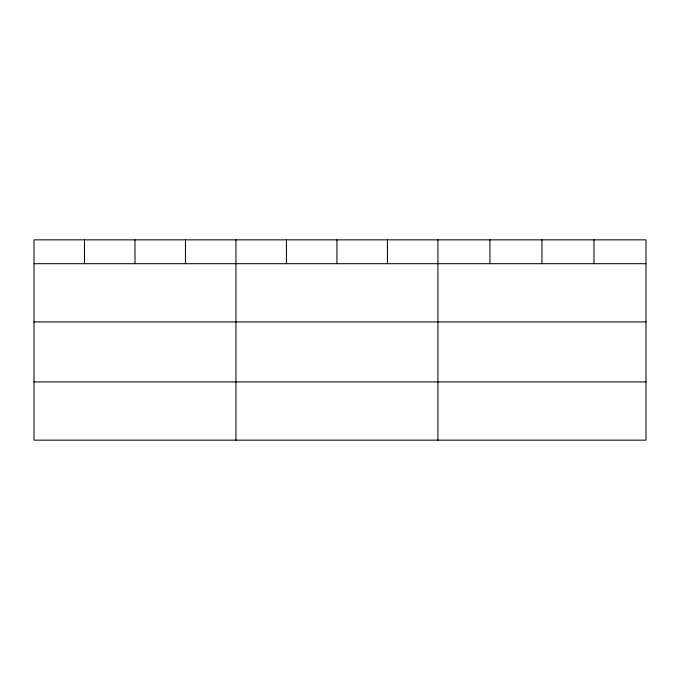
<?xml version="1.0" encoding="UTF-8"?>
<svg xmlns="http://www.w3.org/2000/svg" width="680" height="680" viewBox="0 0 680 680"><rect width="100%" height="100%" fill="white"/><g stroke="black" fill="none" stroke-linecap="round" stroke-linejoin="round"><path stroke-width="1.02" d="M646 321.929L646 239.845L34 239.845L34 440.156L646 440.156L646 321.929L34 321.929M34 263.695L646 263.695M34 381.922L646 381.922M593.98 239.845L593.98 263.695M541.96 239.845L541.96 263.695M489.94 239.845L489.94 263.695M437.92 239.845L437.92 440.156M387.43 239.845L387.43 263.695M336.94 239.845L336.94 263.695M286.45 239.845L286.45 263.695M235.96 239.845L235.96 440.156M185.47 239.845L185.47 263.695M134.98 239.845L134.98 263.695M84.49 239.845L84.49 263.695"/></g></svg>
